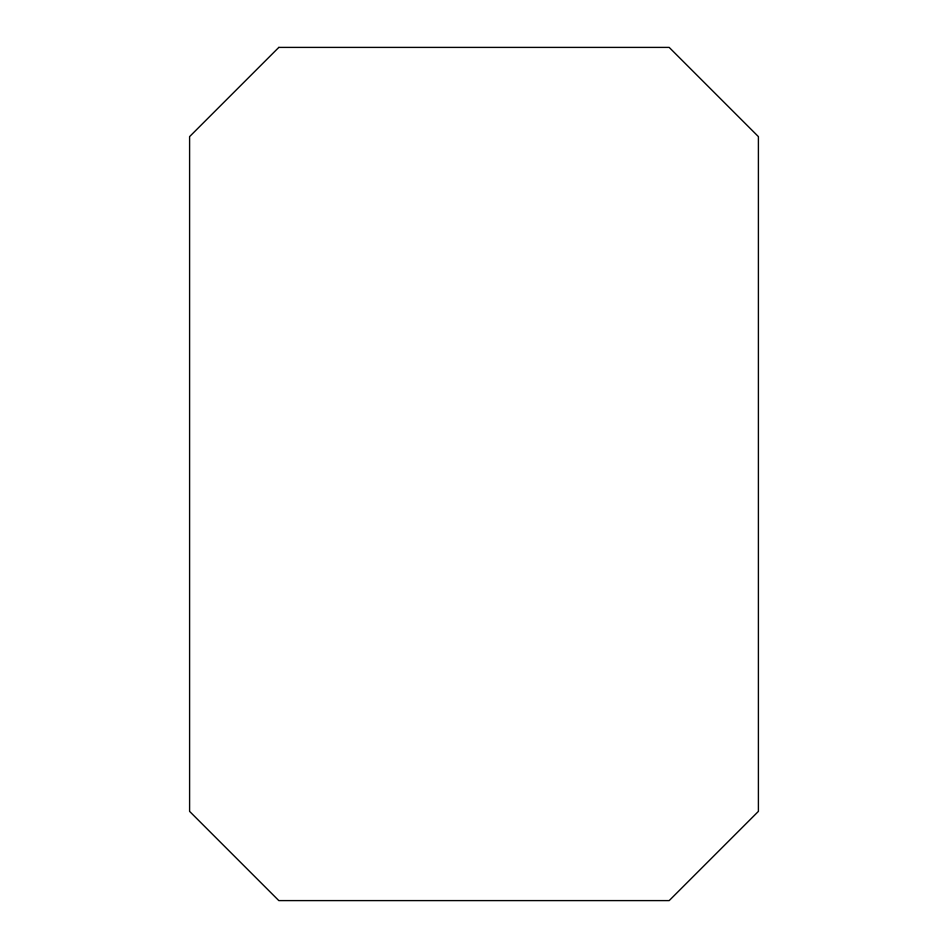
<?xml version="1.0" encoding="UTF-8"?>
<svg xmlns="http://www.w3.org/2000/svg" width="948" height="948" viewBox="0 0 948 948"><rect width="100%" height="100%" fill="white"/><g stroke="black" fill="none" stroke-linecap="round" stroke-linejoin="round"><path stroke-width="1.42" d="M278.819 47.4L189.6 136.619L189.6 811.381L278.819 900.6L669.181 900.6L758.4 811.381L758.4 136.619L669.181 47.4L278.819 47.4"/></g></svg>
